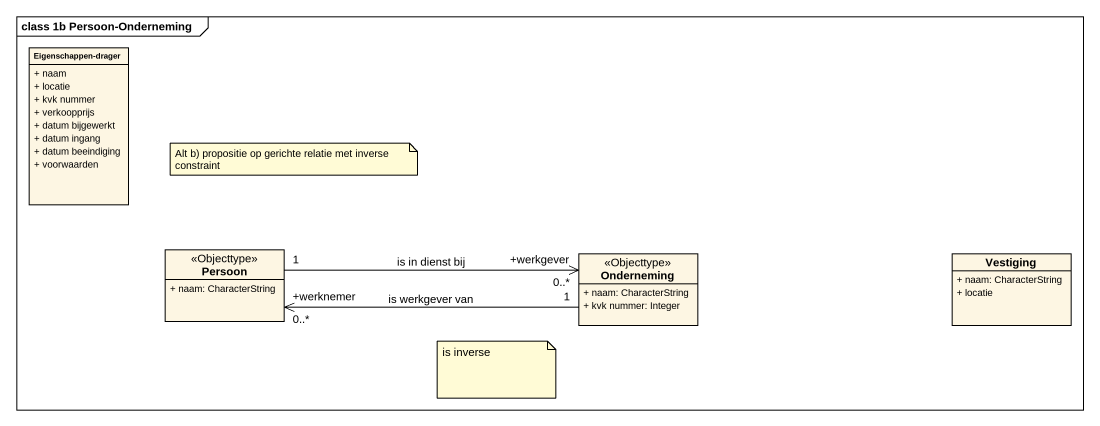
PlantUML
@startuml
mainframe class 1b Persoon-Onderneming
hide circle
hide empty members
skinparam classAttributeIconSize 0
class "Eigenschappen-drager" as Eigenschappen_drager {
  + naam
  + locatie
  + kvk nummer
  + verkoopprijs
  + datum bijgewerkt
  + datum ingang
  + datum beeindiging
  + voorwaarden
}
class Persoon <<Objecttype>> {
  + naam: CharacterString
}
class Onderneming <<Objecttype>> {
  + naam: CharacterString
  + kvk nummer: Integer
}
class Vestiging {
  + naam: CharacterString
  + locatie
}
Persoon "1" -right-> "+werkgever\n0..*" Onderneming : is in dienst bij
Onderneming "1" -left-> "+werknemer\n0..*" Persoon : is werkgever van
note as N1
  Alt b) propositie op gerichte relatie met inverse constraint
end note
note as N2
  is inverse
end note
@enduml
